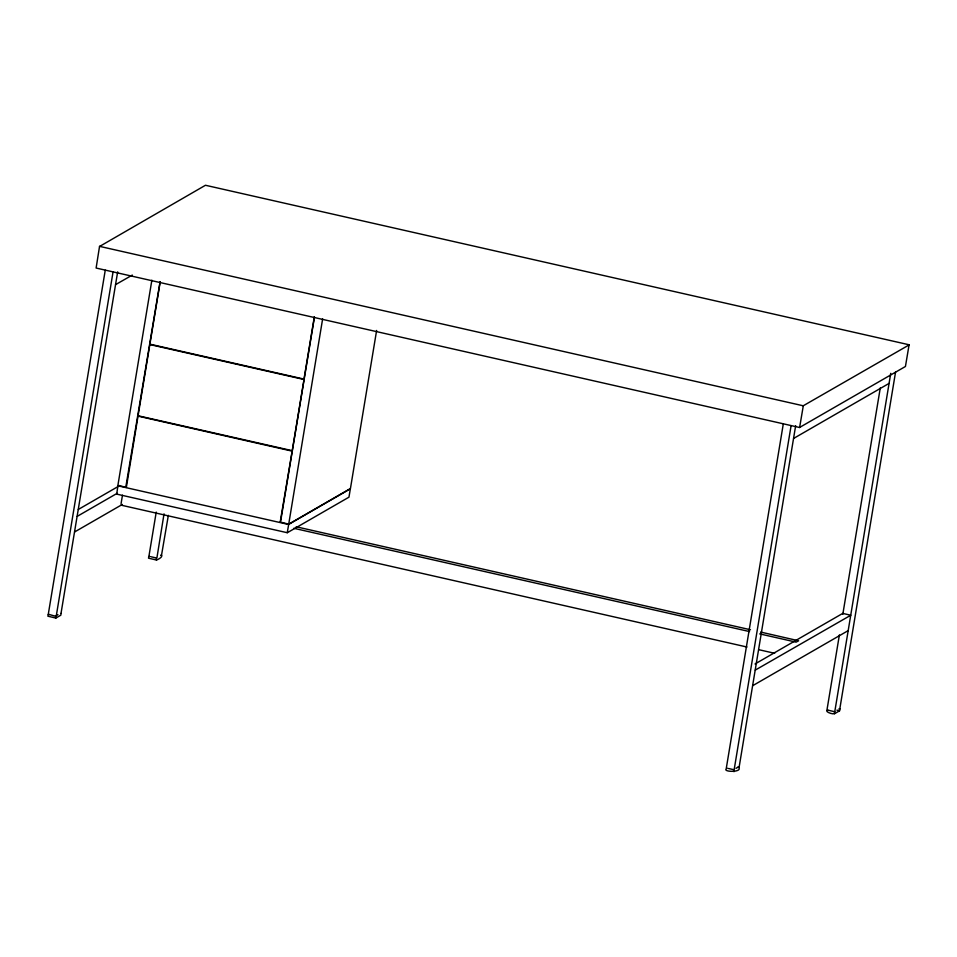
<?xml version="1.0" encoding="UTF-8"?>
<svg xmlns="http://www.w3.org/2000/svg" width="957" height="957" viewBox="0 0 957 957"><rect width="100%" height="100%" fill="white"/><g stroke="black" fill="none" stroke-linecap="round" stroke-linejoin="round"><path stroke-width="1.44" d="M304.075 379.116L149.902 344.161L160.214 281.789M287.256 532.69L288.691 524.376L350.346 488.824L348.958 497.173L287.303 532.726L116.718 494.123L117.914 485.666M376.627 330.452L350.441 488.525L288.715 524.185L322.629 318.896M909.15 344.903L803.306 405.744L799.609 427.504L96.119 268.044L99.528 246.487L205.468 185.263L909.09 344.771L905.442 366.483L799.538 427.492M105.258 270.185L48.293 614.227L56.176 616.44M49.154 614.514L48.113 614.609L47.898 616.2L55.841 618.055L56.092 616.44M113.046 271.955L56.26 616.009L55.542 615.973L57.946 614.645M61.033 613.281L117.663 271.872M55.841 618.055L60.853 615.16L61.033 613.449M151.864 280.186L117.914 485.235L125.762 487.316L160.022 282.04M121.084 503.573L122.472 495.2M156.23 512.103L148.933 556.208L149.747 556.484M149.782 556.484L148.742 556.579L148.538 558.182L156.481 560.024L156.194 557.943M164.03 513.861L156.9 557.979L156.17 557.943M156.481 560.024C157.821 559.773 164.03 556.316 160.884 555.287M161.53 555.18L168.348 515.368M314.363 316.719L303.991 379.092M314.47 317.042L280.521 522.103L288.667 524.149M783.304 423.879L726.351 767.921L727.164 768.208C719.891 772.203 744.331 772.909 738.254 766.976L739.294 766.832M733.971 771.701L733.612 769.655L734.21 769.787M734.151 769.691L791.104 425.65M739.187 766.784L795.662 425.686M839.397 634.91L826.98 709.903L834.313 711.649L834.528 713.719L839.612 710.788L839.875 709.221L838.894 708.958L839.923 708.814M842.806 614.334L880.284 387.908M834.779 711.661L890.74 373.338M839.827 708.754L895.561 372.07M149.818 344.628L138.083 415.769L292.232 450.675L304.015 379.498L149.866 344.556M292.172 451.058L280.138 522.343M99.516 246.344L803.27 405.792M77.218 516.361L117.185 493.31M755.264 670.103L850.797 615.231L842.734 613.401L755.037 663.967M848.105 630.675L752.681 685.691M889.041 383.422L793.604 438.45M839.54 710.824L836.92 710.154M759.714 633.893L796.116 642.135L798.617 640.783L760.659 632.063M834.851 711.757L834.612 711.745M74.634 531.948L122.352 504.435M115.546 284.648L132.317 275.078M78.283 509.483L118.261 486.431M736.005 768.339L738.302 766.94M117.89 485.797L288.619 524.484M827.769 710.166C823.81 710.967 831.717 714.64 834.612 713.671M160.908 555.275L161.673 555.419M296.215 526.781L750.467 629.754M293.811 528.288L749.522 631.572M120.953 505.117L746.998 647.028M758.65 649.659L774.668 653.296M151.074 556.783L154.95 557.656M728.444 768.483L733.684 769.679M126.336 487.484L138.023 416.116L292.124 451.13"/></g></svg>
